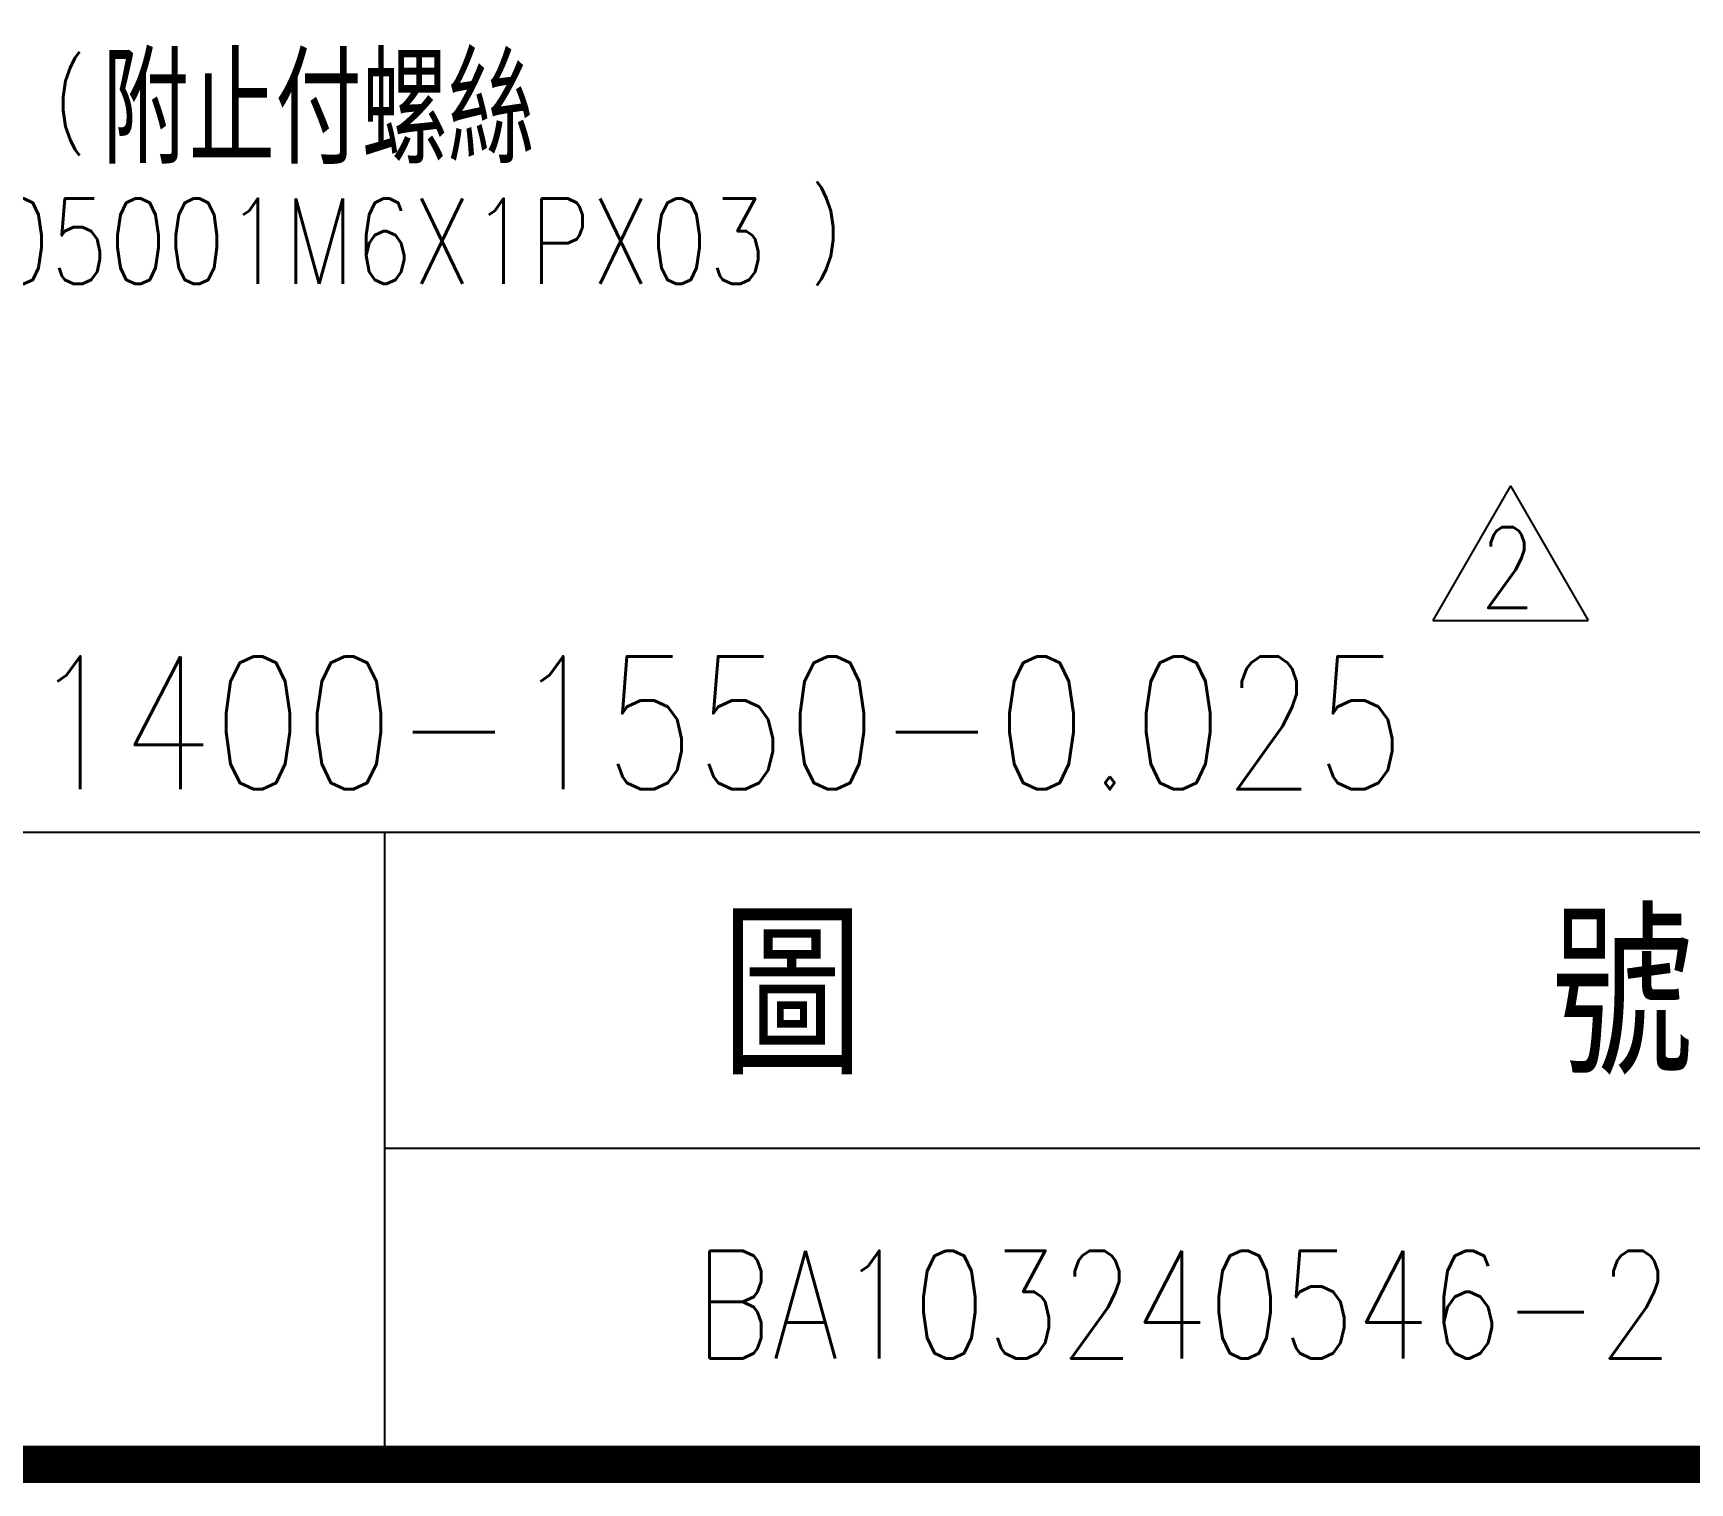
# Model space of a CAD drawing. Header units: millimetres. Extents: x 5676 to 6070, y -308 to -29.
# Drawn here: x 5895.9 to 5954.1, y -308.4 to -257.4 of the extents above; entities that cross this region are included whole.
import ezdxf
from ezdxf.enums import TextEntityAlignment as Align

# ---------------------------------------------------------------- set-up
doc = ezdxf.new("R2010")
doc.units = ezdxf.units.MM
doc.header["$LTSCALE"] = 10
doc.layers.get('0').update_dxf_attribs({"linetype": 'CONTINUOUS'})
doc.layers.add('03', color=3, linetype='CONTINUOUS')
doc.styles.add('BW_SIMPLEX', font='romans.shx', dxfattribs={"width": 0.8, "bigfont": 'chineset.shx'})
doc.styles.add('SIMPLEX', font='SIMPLEX.shx', dxfattribs={"width": 0.8, "bigfont": 'chineset.shx'})
doc.styles.get("Standard").update_dxf_attribs({"font": 'TXT', "width": 0.8, "bigfont": 'CHINESET'})

# ---------------------------------------------------------------- blocks, each defined once
blk = doc.blocks.new('1359741')
at = {"layer": '03'}
for p, q in [((0, 3.939), (-2.274, 0)), ((0, 3.939), (2.274, 0)), ((-2.274, 0), (2.274, 0))]:
    blk.add_line(p, q, dxfattribs=at)
at = {"layer": '03', "style": 'BW_SIMPLEX', "width": 0.8}
blk.add_text('2', height=2.369, dxfattribs=at).set_placement((-0.897, 0.364))

msp = doc.modelspace()

# ---------------------------------------------------------------- linework, layer by layer
at = {"color": 3}
for p, q in [((5825.3898, -285.4793), (6069.2465, -285.4793)), ((5908.2368, -307.7145), (5908.2368, -285.4793)), ((5908.2368, -296.5969), (6069.2465, -296.5969))]:
    msp.add_line(p, q, dxfattribs=at)
at = {"color": 7, "const_width": 1.3055}
msp.add_lwpolyline([(5676.5883, -307.7145), (6069.2465, -307.7145), (6069.2465, -29.5398), (5676.5883, -29.5398)], close=True, dxfattribs=at)

# ---------------------------------------------------------------- block references
at = {"xscale": 1.200000000000045, "yscale": 1.200000000000003, "zscale": 1.2}
msp.add_blockref('1359741', (5947.8291, -278.031), dxfattribs=at)

# ---------------------------------------------------------------- texts
at = {"color": 3, "style": 'SIMPLEX', "width": 0.8}
for s, height, p in [('=1R20-20T2-1FSDC-1400-1550-0.025', 4.673281, (5837.9234, -281.6339)), ('BA103240546-2', 3.784216, (5919.1433, -302.0955))]:
    msp.add_text(s, height=height, dxfattribs=at).set_placement(p, align=Align.MIDDLE_LEFT)
at = {"color": 3, "width": 0.9}
msp.add_text('圖     號', height=5.55018, dxfattribs=at).set_placement((5920.0712, -294.0111))
at = {"style": 'SIMPLEX'}
for s, insert, char_height, attachment_point in [('(      ', (5897.1782, -260.0872), 2.4, 5), ('附止付螺絲', (5913.5038, -261.9834), 3.8, 9), ('      )', (5919.8086, -264.6513), 2.4, 5), ('CC05001M6X1PX03', (5890.0961, -266.1986), 3, 7)]:
    msp.add_mtext(s, dxfattribs=dict(at, insert=insert, char_height=char_height, attachment_point=attachment_point))

doc.saveas('drawing.dxf')
